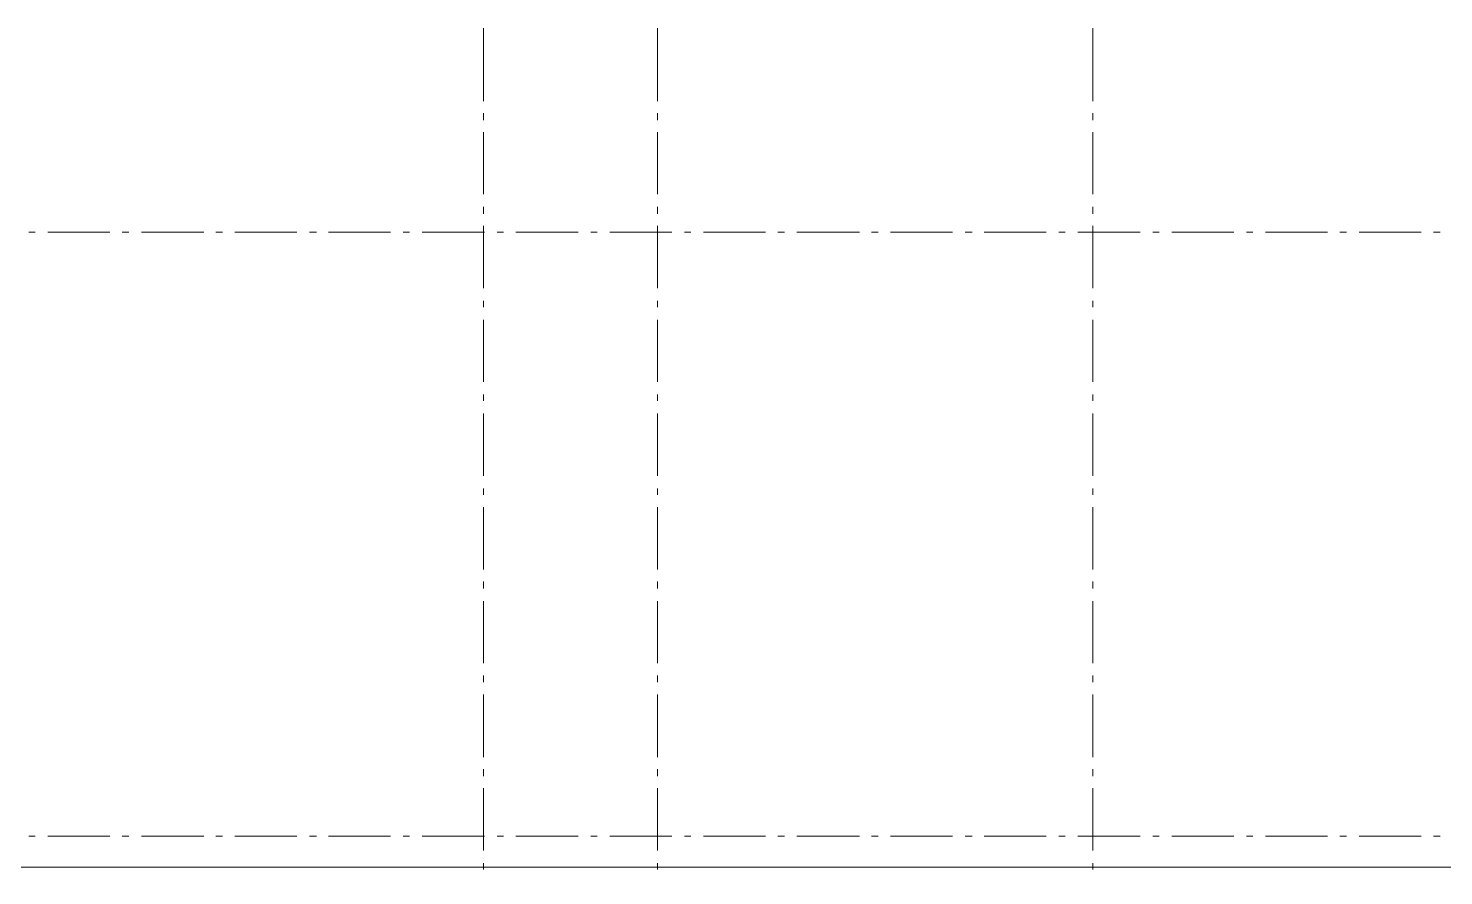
# Model space of a CAD drawing. Header units: millimetres. Extents: x -213547 to 415037, y -3642 to 106956.
# Drawn here: x -104679 to -93293, y 27094 to 33906 of the extents above; entities that cross this region are included whole.
import ezdxf

# ---------------------------------------------------------------- set-up
doc = ezdxf.new("R2010")
doc.units = ezdxf.units.MM

msp = doc.modelspace()

# ---------------------------------------------------------------- linework, layer by layer
at = {"lineweight": 9}
for points in [[(-101018.4, 33321), (-101018.4, 33905.7)], [(-99616.2, 33321), (-99616.2, 33905.7)], [(-96117, 33321), (-96117, 33905.7)], [(-101018.4, 33168.5), (-101018.4, 33223.6)], [(-99616.2, 33168.5), (-99616.2, 33223.6)], [(-96117, 33168.5), (-96117, 33223.6)], [(-101018.4, 32571.2), (-101018.4, 33071.1)], [(-99616.2, 32571.2), (-99616.2, 33071.1)], [(-96117, 32571.2), (-96117, 33071.1)], [(-122034.9, 12402), (-117980.7, 12402), (-117980.7, 4645.2), (-81234.7, 4645.2), (-81234.7, 27161.4), (-86394.6, 27161.4), (-95083.3, 27161.4), (-113278.4, 27161.4), (-113278.4, 32867.8), (-122094.2, 32867.8), (-122094.2, 32465.3)], [(-101018.4, 32414.5), (-101018.4, 32469.5)], [(-99616.2, 32414.5), (-99616.2, 32469.5)], [(-96117, 32414.5), (-96117, 32469.5)], [(-104674.4, 32266.2), (-104623.5, 32266.2)], [(-104521.9, 32266.2), (-104022, 32266.2)], [(-103924.5, 32266.2), (-103869.5, 32266.2)], [(-103767.8, 32266.2), (-103267.9, 32266.2)], [(-103170.5, 32266.2), (-103115.4, 32266.2)], [(-103018, 32266.2), (-102518.1, 32266.2)], [(-102416.4, 32266.2), (-102361.3, 32266.2)], [(-102263.9, 32266.2), (-101764, 32266.2)], [(-101662.3, 32266.2), (-101611.5, 32266.2)], [(-101509.8, 32266.2), (-101009.9, 32266.2)], [(-101018.4, 31817.1), (-101018.4, 32317)], [(-100908.3, 32266.2), (-100857.4, 32266.2)], [(-100755.8, 32266.2), (-100255.9, 32266.2)], [(-100154.2, 32266.2), (-100103.4, 32266.2)], [(-100001.7, 32266.2), (-99501.8, 32266.2)], [(-99616.2, 31817.1), (-99616.2, 32317)], [(-99400.1, 32266.2), (-99349.3, 32266.2)], [(-99247.6, 32266.2), (-98747.7, 32266.2)], [(-98650.3, 32266.2), (-98595.2, 32266.2)], [(-98497.8, 32266.2), (-97993.7, 32266.2)], [(-97896.2, 32266.2), (-97841.2, 32266.2)], [(-97743.7, 32266.2), (-97243.8, 32266.2)], [(-97142.2, 32266.2), (-97087.1, 32266.2)], [(-96989.6, 32266.2), (-96489.8, 32266.2)], [(-96388.1, 32266.2), (-96337.3, 32266.2)], [(-96235.6, 32266.2), (-95735.7, 32266.2)], [(-96117, 31817.1), (-96117, 32317)], [(-95634, 32266.2), (-95583.2, 32266.2)], [(-95481.5, 32266.2), (-94981.6, 32266.2)], [(-94879.9, 32266.2), (-94829.1, 32266.2)], [(-94727.4, 32266.2), (-94227.6, 32266.2)], [(-94130.1, 32266.2), (-94075, 32266.2)], [(-93973.4, 32266.2), (-93473.5, 32266.2)], [(-93376, 32266.2), (-93321, 32266.2)], [(-101018.4, 31664.6), (-101018.4, 31715.5)], [(-99616.2, 31664.6), (-99616.2, 31715.5)], [(-96117, 31664.6), (-96117, 31715.5)], [(-101018.4, 31063.1), (-101018.4, 31563)], [(-99616.2, 31063.1), (-99616.2, 31563)], [(-96117, 31063.1), (-96117, 31563)], [(-101018.4, 30910.6), (-101018.4, 30961.4)], [(-99616.2, 30910.6), (-99616.2, 30961.4)], [(-96117, 30910.6), (-96117, 30961.4)], [(-101018.4, 30309), (-101018.4, 30808.9)], [(-99616.2, 30309), (-99616.2, 30808.9)], [(-96117, 30309), (-96117, 30808.9)], [(-101018.4, 30156.5), (-101018.4, 30207.3)], [(-99616.2, 30156.5), (-99616.2, 30207.3)], [(-96117, 30156.5), (-96117, 30207.3)], [(-101018.4, 29554.9), (-101018.4, 30054.8)], [(-99616.2, 29554.9), (-99616.2, 30054.8)], [(-96117, 29554.9), (-96117, 30054.8)], [(-101018.4, 29402.4), (-101018.4, 29457.5)], [(-99616.2, 29402.4), (-99616.2, 29457.5)], [(-96117, 29402.4), (-96117, 29457.5)], [(-101018.4, 28800.9), (-101018.4, 29300.8)], [(-99616.2, 28800.9), (-99616.2, 29300.8)], [(-96117, 28800.9), (-96117, 29300.8)], [(-101018.4, 28648.4), (-101018.4, 28703.4)], [(-99616.2, 28648.4), (-99616.2, 28703.4)], [(-96117, 28648.4), (-96117, 28703.4)], [(-101018.4, 28046.8), (-101018.4, 28550.9)], [(-99616.2, 28046.8), (-99616.2, 28550.9)], [(-96117, 28046.8), (-96117, 28550.9)], [(-101018.4, 27894.3), (-101018.4, 27949.4)], [(-99616.2, 27894.3), (-99616.2, 27949.4)], [(-96117, 27894.3), (-96117, 27949.4)], [(-101018.4, 27297), (-101018.4, 27796.8)], [(-99616.2, 27297), (-99616.2, 27796.8)], [(-96117, 27297), (-96117, 27796.8)], [(-104674.4, 27411.3), (-104623.5, 27411.3)], [(-104521.9, 27411.3), (-104022, 27411.3)], [(-103924.5, 27411.3), (-103869.5, 27411.3)], [(-103767.8, 27411.3), (-103267.9, 27411.3)], [(-103170.5, 27411.3), (-103115.4, 27411.3)], [(-103018, 27411.3), (-102518.1, 27411.3)], [(-102416.4, 27411.3), (-102361.3, 27411.3)], [(-102263.9, 27411.3), (-101764, 27411.3)], [(-101662.3, 27411.3), (-101611.5, 27411.3)], [(-101509.8, 27411.3), (-101009.9, 27411.3)], [(-100908.3, 27411.3), (-100857.4, 27411.3)], [(-100755.8, 27411.3), (-100255.9, 27411.3)], [(-100154.2, 27411.3), (-100103.4, 27411.3)], [(-100001.7, 27411.3), (-99501.8, 27411.3)], [(-99400.1, 27411.3), (-99349.3, 27411.3)], [(-99247.6, 27411.3), (-98747.7, 27411.3)], [(-98650.3, 27411.3), (-98595.2, 27411.3)], [(-98497.8, 27411.3), (-97993.7, 27411.3)], [(-97896.2, 27411.3), (-97841.2, 27411.3)], [(-97743.7, 27411.3), (-97243.8, 27411.3)], [(-97142.2, 27411.3), (-97087.1, 27411.3)], [(-96989.6, 27411.3), (-96489.8, 27411.3)], [(-96388.1, 27411.3), (-96337.3, 27411.3)], [(-96235.6, 27411.3), (-95735.7, 27411.3)], [(-95634, 27411.3), (-95583.2, 27411.3)], [(-95481.5, 27411.3), (-94981.6, 27411.3)], [(-94879.9, 27411.3), (-94829.1, 27411.3)], [(-94727.4, 27411.3), (-94227.6, 27411.3)], [(-94130.1, 27411.3), (-94075, 27411.3)], [(-93973.4, 27411.3), (-93473.5, 27411.3)], [(-93376, 27411.3), (-93321, 27411.3)], [(-101018.4, 27144.5), (-101018.4, 27195.3)], [(-99616.2, 27144.5), (-99616.2, 27195.3)], [(-96117, 27144.5), (-96117, 27195.3)]]:
    msp.add_lwpolyline(points, dxfattribs=at)

doc.saveas('drawing.dxf')
